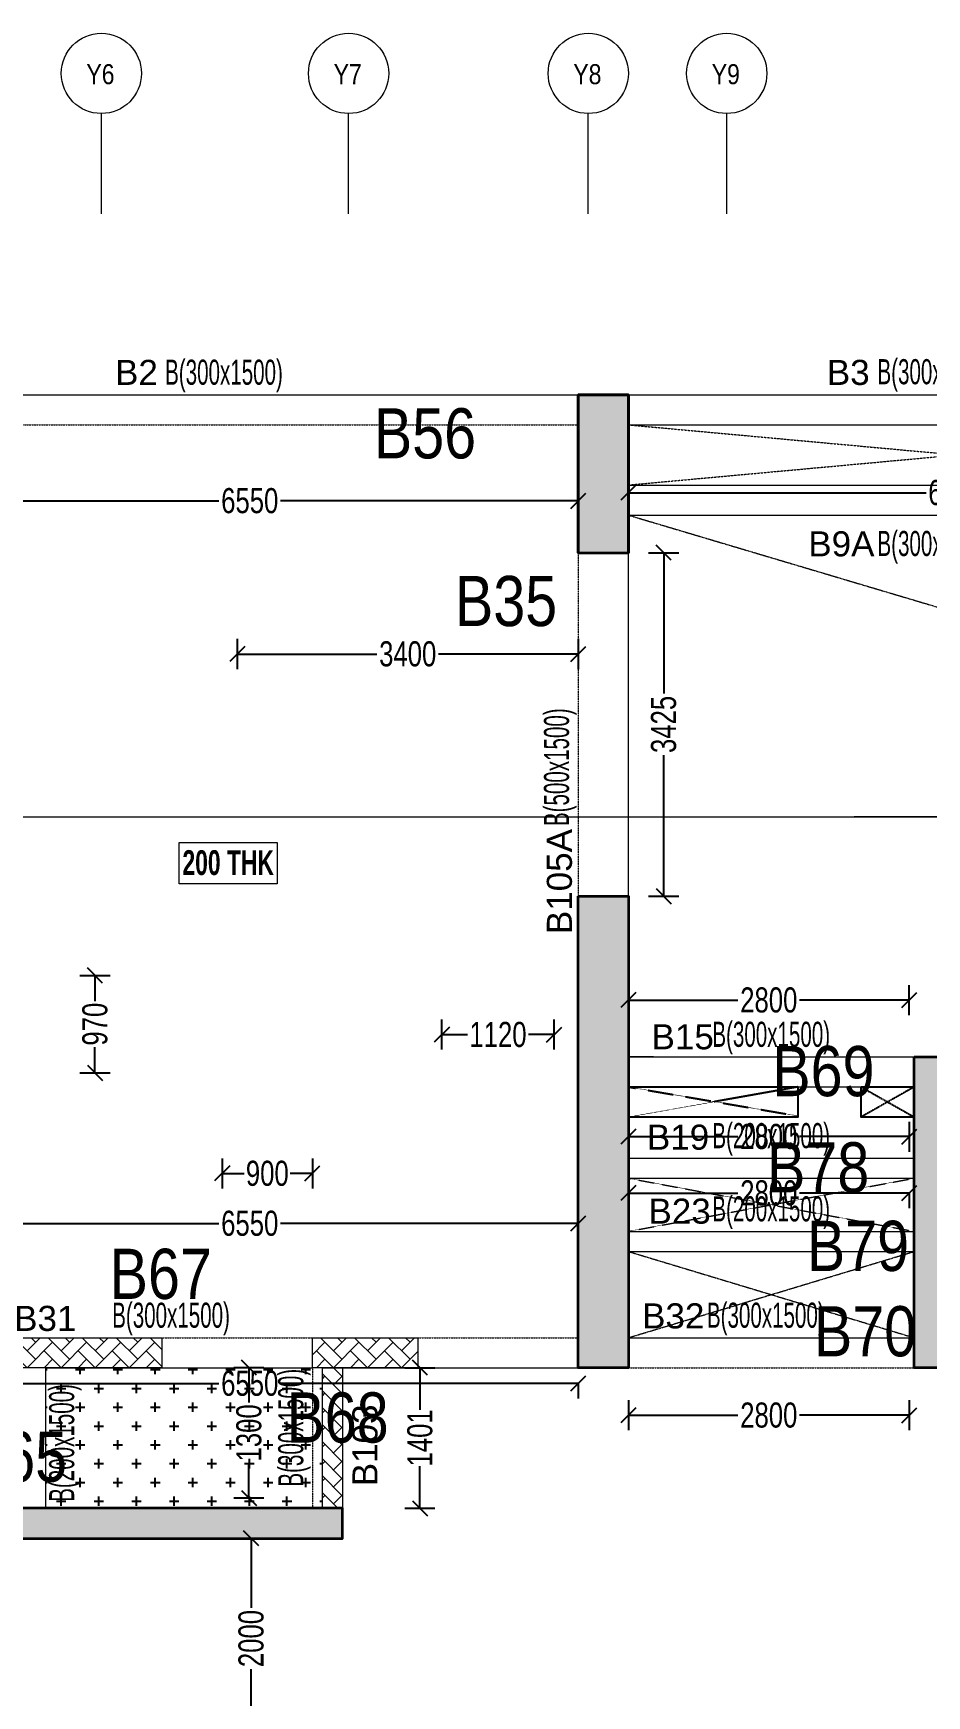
# Model space of a CAD drawing. Header units: millimetres. Extents: x -4 to 69440, y 27 to 29451.
# Drawn here: x 11589 to 20498, y 12879 to 29451 of the extents above; entities that cross this region are included whole.
import ezdxf
from ezdxf.enums import TextEntityAlignment as Align

# ---------------------------------------------------------------- set-up
doc = ezdxf.new("R2010")
doc.units = ezdxf.units.MM
for name, pattern in [('ACAD_ISO04W100', [30, 24, -3, 0, -3]), ('Grid Line', [2222.5, 1270, -317.5, 317.5, -317.5]), ('HIDDEN', [0.375, 0.25, -0.125])]:
    doc.linetypes.add(name, pattern=pattern)
for name, color, linetype, lineweight in [('A-ANNO-TAGS-SECT', 4, 'ACAD_ISO04W100', 25), ('A-FLOR-IDEN', 11, 'Continuous', 9), ('A-GRIDS', 8, 'Continuous', 9), ('A-HIDD-ABVE', 8, 'HIDDEN', 20), ('S-BEAM', 7, 'Continuous', 18), ('S-BEAM-IDEN', 2, 'Continuous', 9), ('S-COL HATCH', 9, 'Continuous', 0), ('S-COLS', 5, 'Continuous', 35), ('S-GRIDS', 8, 'Continuous', 9), ('S-WALL', 4, 'Continuous', 18)]:
    doc.layers.add(name, color=color, linetype=linetype, lineweight=lineweight)
for name, color, linetype in [('Abhinav working', 6, 'Continuous'), ('Beam Nos', 7, 'Continuous'), ('CUTOUT', 4, 'Continuous'), ('SUNK SLAB', 8, 'Continuous')]:
    doc.layers.add(name, color=color, linetype=linetype)
doc.styles.add('Arial Narrow', font='ARIALN.TTF', dxfattribs={"height": 400})
doc.styles.add('Dim.s & Anno.(Misc.)', font='ARIALN.TTF')
doc.styles.add('SC-BBS1', font='SansSerif')
doc.styles.add('SOBHA', font='swisscl.ttf')
doc.styles.add('Swis721 LtCn BT', font='swisscl.ttf', dxfattribs={"width": 0.9, "height": 233.355162})
doc.styles.add('Swis721 LtCn BT_B', font='', dxfattribs={"width": 0.9, "height": 246.918336})
doc.styles.get('Swis721 LtCn BT_B').set_extended_font_data('Swis721 LtCn BT', bold=True)
doc.dimstyles.new('S-100', dxfattribs={"dimscale": 100, "dimtxt": 2.5, "dimasz": 1.5, "dimexe": 1.5, "dimexo": 1.5, "dimgap": 0.1, "dimtad": 0, "dimdec": 0, "dimrnd": 0.0005, "dimzin": 0, "dimdsep": 46, "dimtxsty": 'SOBHA', "dimblk": 'OBLIQUE', "dimcen": 0.09, "dimclrd": 8, "dimclre": 8, "dimclrt": 6, "dimadec": 0, "dimazin": 0, "dimtfac": 1, "dimtdec": 0, "dimtofl": 0, "dimtmove": 0, "dimatfit": 3, "dimfxl": 1.5, "dimfxlon": 1, "dimtolj": 1, "dimtzin": 0, "dimlwd": -1, "dimlwe": -1, "dimarcsym": 0})
pattern_1 = [(45, (-31789949.04, 20738732.18), (0, 169.7056275), [360, -120]), (135, (-31789864.19, 20738817.03), (1e-14, 169.7056275), [360, -120])]

# ---------------------------------------------------------------- blocks, each defined once
blk = doc.blocks.new('*U11')
at = {"lineweight": 20, "ltscale": 50}
blk.add_line((-5, 0), (-397.5, 0), dxfattribs=at)
at = {"color": 7, "style": 'Dim.s & Anno.(Misc.)'}
blk.add_attdef('SECTION-LETTER', text='', height=3, dxfattribs=at).set_placement((0, 0), align=Align.MIDDLE_CENTER)
blk = doc.blocks.new('*U10')
at = {"lineweight": 20, "ltscale": 50}
blk.add_line((-5, 0), (-225.54, 0), dxfattribs=at)
at = {"color": 7, "style": 'Dim.s & Anno.(Misc.)'}
blk.add_attdef('SECTION-LETTER', text='', height=3, dxfattribs=at).set_placement((0, 0), align=Align.MIDDLE_CENTER)
blk = doc.blocks.new('Grid - Type 1 Structural-6743905-11TH FLOOR LVL')
at = {"layer": 'A-GRIDS'}
blk.add_circle((0, 0), 4, dxfattribs=at)
blk = doc.blocks.new('A$Cf2260b48')
at = {"layer": 'S-GRIDS', "linetype": 'Grid Line'}
for p, q in [((-100, 18003), (-100, 19003)), ((2365, 18003), (2365, 19003)), ((4755, 18003), (4755, 19003)), ((6135, 18003), (6135, 19003))]:
    blk.add_line(p, q, dxfattribs=at)
at = {"layer": 'A-GRIDS', "xscale": 99.99999999999991, "yscale": 99.99999999999991, "zscale": 99.99999999999991}
for p in [(-100, 19403), (2365, 19403), (4755, 19403), (6135, 19403)]:
    blk.add_blockref('Grid - Type 1 Structural-6743905-11TH FLOOR LVL', p, dxfattribs=at)
at = {"layer": 'A-GRIDS', "lineweight": 18, "char_height": 200, "width": 352.74, "attachment_point": 1, "style": 'Arial Narrow'}
for s, insert in [('Y6', (-249, 19495)), ('Y7', (2216, 19495)), ('Y8', (4606, 19495)), ('Y9', (5986, 19495))]:
    blk.add_mtext(s, dxfattribs=dict(at, insert=insert))
blk = doc.blocks.new('A$Cfa8a0a46')
at = {"layer": 'CUTOUT', "color": 8, "linetype": 'HIDDEN'}
for p, q in [((11520, 3100), (9830, 2800)), ((9830, 3100), (11520, 2811)), ((12680, 3100), (12150, 2800)), ((12150, 3100), (12680, 2800))]:
    blk.add_line(p, q, dxfattribs=at)
at = {"layer": 'CUTOUT'}
for points in [[(9830, 3100), (11520, 3100), (11520, 2800), (9830, 2800)], [(12150, 3100), (12680, 3100), (12680, 2800), (12150, 2800)]]:
    blk.add_lwpolyline(points, close=True, dxfattribs=at)
blk = doc.blocks.new('_OBLIQUE')
at = {"color": 0, "linetype": 'ByBlock'}
blk.add_line((-0.5, -0.5), (0.5, 0.5), dxfattribs=at)
blk = doc.blocks.new('*D235')
at = {"layer": 'Abhinav working', "color": 8, "transparency": 16777216}
for p, q in [((17523, 25021), (17523, 24721)), ((17523, 24871), (20491, 24871)), ((24073, 24871), (21105, 24871)), ((24073, 25021), (24073, 24721))]:
    blk.add_line(p, q, dxfattribs=at)
at = {"layer": 'Defpoints', "color": 0, "transparency": 16777216}
for p in [(17523, 25399), (24073, 25399), (24073, 24871)]:
    blk.add_point(p, dxfattribs=at)
at = {"layer": 'Abhinav working', "color": 8, "transparency": 16777216, "xscale": 150, "yscale": 150, "zscale": 150, "rotation": 180}
blk.add_blockref('_OBLIQUE', (17523, 24871), dxfattribs=at)
at = {"layer": 'Abhinav working', "color": 8, "transparency": 16777216, "xscale": 150, "yscale": 150, "zscale": 150}
blk.add_blockref('_OBLIQUE', (24073, 24871), dxfattribs=at)
at = {"layer": 'Abhinav working', "color": 6, "transparency": 16777216, "insert": (20798, 24871), "char_height": 250, "attachment_point": 5, "style": 'SOBHA'}
blk.add_mtext('\\A1;6550', dxfattribs=at)
blk = doc.blocks.new('*D236')
at = {"layer": 'Abhinav working', "color": 8, "transparency": 16777216}
for p, q in [((10473, 24940), (10473, 24640)), ((17023, 24940), (17023, 24640)), ((10473, 24790), (13441, 24790)), ((17023, 24790), (14055, 24790))]:
    blk.add_line(p, q, dxfattribs=at)
at = {"layer": 'Defpoints', "color": 0, "transparency": 16777216}
for p in [(10473, 25399), (17023, 25399), (17023, 24790)]:
    blk.add_point(p, dxfattribs=at)
at = {"layer": 'Abhinav working', "color": 8, "transparency": 16777216, "xscale": 150, "yscale": 150, "zscale": 150, "rotation": 180}
blk.add_blockref('_OBLIQUE', (10473, 24790), dxfattribs=at)
at = {"layer": 'Abhinav working', "color": 8, "transparency": 16777216, "xscale": 150, "yscale": 150, "zscale": 150}
blk.add_blockref('_OBLIQUE', (17023, 24790), dxfattribs=at)
at = {"layer": 'Abhinav working', "color": 6, "transparency": 16777216, "insert": (13748, 24790), "char_height": 250, "attachment_point": 5, "style": 'SOBHA'}
blk.add_mtext('\\A1;6550', dxfattribs=at)
blk = doc.blocks.new('*D238')
at = {"layer": 'Abhinav working', "color": 8, "transparency": 16777216}
for p, q in [((10473, 17437), (10473, 17737)), ((17023, 17437), (17023, 17737)), ((10473, 17587), (13441, 17587)), ((17023, 17587), (14055, 17587))]:
    blk.add_line(p, q, dxfattribs=at)
at = {"layer": 'Defpoints', "color": 0, "transparency": 16777216}
for p in [(17023, 17587), (10473, 16649), (17023, 16649)]:
    blk.add_point(p, dxfattribs=at)
at = {"layer": 'Abhinav working', "color": 8, "transparency": 16777216, "xscale": 150, "yscale": 150, "zscale": 150, "rotation": 180}
blk.add_blockref('_OBLIQUE', (10473, 17587), dxfattribs=at)
at = {"layer": 'Abhinav working', "color": 8, "transparency": 16777216, "xscale": 150, "yscale": 150, "zscale": 150}
blk.add_blockref('_OBLIQUE', (17023, 17587), dxfattribs=at)
at = {"layer": 'Abhinav working', "color": 6, "transparency": 16777216, "insert": (13748, 17587), "char_height": 250, "attachment_point": 5, "style": 'SOBHA'}
blk.add_mtext('\\A1;6550', dxfattribs=at)
blk = doc.blocks.new('*D239')
at = {"layer": 'Abhinav working', "color": 8, "transparency": 16777216}
for p, q in [((13890, 16149), (13590, 16149)), ((13740, 16149), (13740, 15803)), ((13740, 14849), (13740, 15195)), ((13890, 14849), (13590, 14849))]:
    blk.add_line(p, q, dxfattribs=at)
at = {"layer": 'Defpoints', "color": 0, "transparency": 16777216}
for p in [(13740, 16149), (14173, 16149), (14173, 14849, 0)]:
    blk.add_point(p, dxfattribs=at)
at = {"layer": 'Abhinav working', "color": 8, "transparency": 16777216, "xscale": 150, "yscale": 150, "zscale": 150}
for p, rotation in [((13740, 16149), 90), ((13740, 14849), 270)]:
    blk.add_blockref('_OBLIQUE', p, dxfattribs=dict(at, rotation=rotation))
at = {"layer": 'Abhinav working', "color": 6, "transparency": 16777216, "insert": (13740, 15499), "char_height": 250, "attachment_point": 5, "rotation": 90, "style": 'SOBHA'}
blk.add_mtext('\\A1;1300', dxfattribs=at)
blk = doc.blocks.new('*D240')
at = {"layer": 'Abhinav working', "color": 8, "transparency": 16777216}
for p, q in [((17523, 18599), (17523, 18302)), ((20323, 18599), (20323, 18302)), ((17523, 18452), (18616, 18452)), ((20323, 18452), (19230, 18452))]:
    blk.add_line(p, q, dxfattribs=at)
at = {"layer": 'Defpoints', "color": 0, "transparency": 16777216}
for p in [(17523, 18749, 0), (20323, 18749, 0), (20323, 18452)]:
    blk.add_point(p, dxfattribs=at)
at = {"layer": 'Abhinav working', "color": 8, "transparency": 16777216, "xscale": 150, "yscale": 150, "zscale": 150, "rotation": 180}
blk.add_blockref('_OBLIQUE', (17523, 18452), dxfattribs=at)
at = {"layer": 'Abhinav working', "color": 8, "transparency": 16777216, "xscale": 150, "yscale": 150, "zscale": 150}
blk.add_blockref('_OBLIQUE', (20323, 18452), dxfattribs=at)
at = {"layer": 'Abhinav working', "color": 6, "transparency": 16777216, "insert": (18923, 18452), "char_height": 250, "attachment_point": 5, "style": 'SOBHA'}
blk.add_mtext('\\A1;2800', dxfattribs=at)
blk = doc.blocks.new('*D241')
at = {"layer": 'Abhinav working', "color": 8, "transparency": 16777216}
for p, q in [((17523, 15825), (17523, 15525)), ((20323, 15825), (20323, 15525)), ((17523, 15675), (18616, 15675)), ((20323, 15675), (19230, 15675))]:
    blk.add_line(p, q, dxfattribs=at)
at = {"layer": 'Defpoints', "color": 0, "transparency": 16777216}
for p in [(17523, 16149, 0), (20323, 16149, 0), (20323, 15675)]:
    blk.add_point(p, dxfattribs=at)
at = {"layer": 'Abhinav working', "color": 8, "transparency": 16777216, "xscale": 150, "yscale": 150, "zscale": 150, "rotation": 180}
blk.add_blockref('_OBLIQUE', (17523, 15675), dxfattribs=at)
at = {"layer": 'Abhinav working', "color": 8, "transparency": 16777216, "xscale": 150, "yscale": 150, "zscale": 150}
blk.add_blockref('_OBLIQUE', (20323, 15675), dxfattribs=at)
at = {"layer": 'Abhinav working', "color": 6, "transparency": 16777216, "insert": (18923, 15675), "char_height": 250, "attachment_point": 5, "style": 'SOBHA'}
blk.add_mtext('\\A1;2800', dxfattribs=at)
blk = doc.blocks.new('*D293')
at = {"layer": 'Abhinav working', "color": 8, "transparency": 16777216}
for p, q in [((13612, 14449), (13912, 14449)), ((13762, 14449), (13762, 13755)), ((13762, 12449), (13762, 13142)), ((13612, 12449), (13912, 12449))]:
    blk.add_line(p, q, dxfattribs=at)
at = {"layer": 'Defpoints', "color": 0, "transparency": 16777216}
for p in [(11969, 14449, 0), (13762, 14449), (11969, 12449)]:
    blk.add_point(p, dxfattribs=at)
at = {"layer": 'Abhinav working', "color": 8, "transparency": 16777216, "xscale": 150, "yscale": 150, "zscale": 150}
for p, rotation in [((13762, 14449), 90), ((13762, 12449), 270)]:
    blk.add_blockref('_OBLIQUE', p, dxfattribs=dict(at, rotation=rotation))
at = {"layer": 'Abhinav working', "color": 6, "transparency": 16777216, "insert": (13762, 13449), "char_height": 250, "attachment_point": 5, "rotation": 90, "style": 'SOBHA'}
blk.add_mtext('\\A1;2000', dxfattribs=at)
blk = doc.blocks.new('*D323')
at = {"layer": 'Abhinav working', "color": 8, "transparency": 16777216}
for p, q in [((10473, 15998), (10473, 15841)), ((10473, 15991), (13441, 15992)), ((17023, 15992), (14055, 15992)), ((17023, 15999), (17023, 15842))]:
    blk.add_line(p, q, dxfattribs=at)
at = {"layer": 'Defpoints', "color": 0, "transparency": 16777216}
for p in [(10473, 16148), (17023, 16149), (17023, 15992)]:
    blk.add_point(p, dxfattribs=at)
at = {"layer": 'Abhinav working', "color": 8, "transparency": 16777216, "xscale": 150, "yscale": 150, "zscale": 150}
for p, rotation in [((10473, 15991), 180.0068209729485), ((17023, 15992), 0.0068209729485292)]:
    blk.add_blockref('_OBLIQUE', p, dxfattribs=dict(at, rotation=rotation))
at = {"layer": 'Abhinav working', "color": 6, "transparency": 16777216, "insert": (13748, 15992), "char_height": 250, "attachment_point": 5, "rotation": 0.0068, "style": 'SOBHA'}
blk.add_mtext('\\A1;6550', dxfattribs=at)
blk = doc.blocks.new('*D325')
at = {"layer": 'Abhinav working', "color": 8, "transparency": 16777216}
for p, q in [((15295, 16149), (15595, 16149)), ((15445, 16149), (15445, 15730)), ((15445, 14748), (15445, 15167)), ((15295, 14748), (15595, 14748))]:
    blk.add_line(p, q, dxfattribs=at)
at = {"layer": 'Defpoints', "color": 0, "transparency": 16777216}
for p in [(14673, 16149), (15445, 16149), (14673, 14748)]:
    blk.add_point(p, dxfattribs=at)
at = {"layer": 'Abhinav working', "color": 8, "transparency": 16777216, "xscale": 150, "yscale": 150, "zscale": 150}
for p, rotation in [((15445, 16149), 90), ((15445, 14748), 270)]:
    blk.add_blockref('_OBLIQUE', p, dxfattribs=dict(at, rotation=rotation))
at = {"layer": 'Abhinav working', "color": 6, "transparency": 16777216, "insert": (15445, 15449), "char_height": 250, "attachment_point": 5, "rotation": 90, "style": 'SOBHA'}
blk.add_mtext('\\A1;1401', dxfattribs=at)
blk = doc.blocks.new('*D326')
at = {"layer": 'Abhinav working', "color": 8, "transparency": 16777216}
for p, q in [((17523, 19663), (17523, 19963)), ((20323, 19663), (20323, 19963)), ((17523, 19813), (18616, 19813)), ((20323, 19813), (19230, 19813))]:
    blk.add_line(p, q, dxfattribs=at)
at = {"layer": 'Defpoints', "color": 0, "transparency": 16777216}
for p in [(20323, 19813), (17523, 18949), (20323, 18949)]:
    blk.add_point(p, dxfattribs=at)
at = {"layer": 'Abhinav working', "color": 8, "transparency": 16777216, "xscale": 150, "yscale": 150, "zscale": 150, "rotation": 180}
blk.add_blockref('_OBLIQUE', (17523, 19813), dxfattribs=at)
at = {"layer": 'Abhinav working', "color": 8, "transparency": 16777216, "xscale": 150, "yscale": 150, "zscale": 150}
blk.add_blockref('_OBLIQUE', (20323, 19813), dxfattribs=at)
at = {"layer": 'Abhinav working', "color": 6, "transparency": 16777216, "insert": (18923, 19813), "char_height": 250, "attachment_point": 5, "style": 'SOBHA'}
blk.add_mtext('\\A1;2800', dxfattribs=at)
blk = doc.blocks.new('*D330')
at = {"layer": 'Abhinav working', "color": 8, "transparency": 16777216}
for p, q in [((17523, 17890), (17523, 17740)), ((17523, 17890), (18616, 17890)), ((20323, 17890), (19230, 17890)), ((20323, 17890), (20323, 17740))]:
    blk.add_line(p, q, dxfattribs=at)
at = {"layer": 'Defpoints', "color": 0, "transparency": 16777216}
for p in [(17523, 18039), (20323, 18039), (20323, 17890)]:
    blk.add_point(p, dxfattribs=at)
at = {"layer": 'Abhinav working', "color": 8, "transparency": 16777216, "xscale": 150, "yscale": 150, "zscale": 150}
for p, rotation in [((17523, 17890), 180.0001620192223), ((20323, 17890), 0.0001620192224118)]:
    blk.add_blockref('_OBLIQUE', p, dxfattribs=dict(at, rotation=rotation))
at = {"layer": 'Abhinav working', "color": 6, "transparency": 16777216, "insert": (18923, 17890), "char_height": 250, "attachment_point": 5, "rotation": 0.0002, "style": 'SOBHA'}
blk.add_mtext('\\A1;2800', dxfattribs=at)
blk = doc.blocks.new('*D342')
at = {"layer": 'Abhinav working', "color": 8, "transparency": 16777216}
for p, q in [((12055, 20058), (12355, 20058)), ((12205, 20058), (12205, 19802)), ((12205, 19088), (12205, 19344)), ((12055, 19088), (12355, 19088))]:
    blk.add_line(p, q, dxfattribs=at)
at = {"layer": 'Defpoints', "color": 0, "transparency": 16777216}
for p in [(10473, 20058), (10473, 19088), (12205, 19088)]:
    blk.add_point(p, dxfattribs=at)
at = {"layer": 'Abhinav working', "color": 8, "transparency": 16777216, "xscale": 150, "yscale": 150, "zscale": 150}
for p, rotation in [((12205, 20058), 90), ((12205, 19088), 270)]:
    blk.add_blockref('_OBLIQUE', p, dxfattribs=dict(at, rotation=rotation))
at = {"layer": 'Abhinav working', "color": 6, "transparency": 16777216, "insert": (12205, 19573), "char_height": 250, "attachment_point": 5, "rotation": 90, "style": 'SOBHA'}
blk.add_mtext('\\A1;970', dxfattribs=at)
blk = doc.blocks.new('*D346')
at = {"layer": 'Abhinav working', "color": 8, "transparency": 16777216}
for p, q in [((13473, 18235), (13473, 17935)), ((14373, 18235), (14373, 17935)), ((13473, 18085), (13694, 18085)), ((14373, 18085), (14152, 18085))]:
    blk.add_line(p, q, dxfattribs=at)
at = {"layer": 'Defpoints', "color": 0, "transparency": 16777216}
for p in [(13473, 18948), (14373, 18948), (14373, 18085)]:
    blk.add_point(p, dxfattribs=at)
at = {"layer": 'Abhinav working', "color": 8, "transparency": 16777216, "xscale": 150, "yscale": 150, "zscale": 150}
for p, rotation in [((13473, 18085), 179.9999361317253), ((14373, 18085), 359.9999361317253)]:
    blk.add_blockref('_OBLIQUE', p, dxfattribs=dict(at, rotation=rotation))
at = {"layer": 'Abhinav working', "color": 6, "transparency": 16777216, "insert": (13923, 18085), "char_height": 250, "attachment_point": 5, "rotation": 359.9999, "style": 'SOBHA'}
blk.add_mtext('\\A1;900', dxfattribs=at)
blk = doc.blocks.new('*D347')
at = {"layer": 'Abhinav working', "color": 8, "transparency": 16777216}
for p, q in [((15663, 19319), (15663, 19619)), ((16783, 19319), (16783, 19619)), ((15663, 19469), (15919, 19469)), ((16783, 19469), (16527, 19469))]:
    blk.add_line(p, q, dxfattribs=at)
at = {"layer": 'Defpoints', "color": 0, "transparency": 16777216}
for p in [(16783, 19469), (15663, 18848), (16783, 18848)]:
    blk.add_point(p, dxfattribs=at)
at = {"layer": 'Abhinav working', "color": 8, "transparency": 16777216, "xscale": 150, "yscale": 150, "zscale": 150, "rotation": 180}
blk.add_blockref('_OBLIQUE', (15663, 19469), dxfattribs=at)
at = {"layer": 'Abhinav working', "color": 8, "transparency": 16777216, "xscale": 150, "yscale": 150, "zscale": 150}
blk.add_blockref('_OBLIQUE', (16783, 19469), dxfattribs=at)
at = {"layer": 'Abhinav working', "color": 6, "transparency": 16777216, "insert": (16223, 19469), "char_height": 250, "attachment_point": 5, "style": 'SOBHA'}
blk.add_mtext('\\A1;1120', dxfattribs=at)
blk = doc.blocks.new('*D413')
at = {"layer": 'Abhinav working', "color": 8, "transparency": 16777216}
for p, q in [((13623, 23413), (13623, 23113)), ((17023, 23413), (17023, 23113)), ((13623, 23263), (15016, 23263)), ((17023, 23263), (15630, 23263))]:
    blk.add_line(p, q, dxfattribs=at)
at = {"layer": 'Defpoints', "color": 0, "transparency": 16777216}
for p in [(13623, 24299), (17023, 24299), (17023, 23263)]:
    blk.add_point(p, dxfattribs=at)
at = {"layer": 'Abhinav working', "color": 8, "transparency": 16777216, "xscale": 150, "yscale": 150, "zscale": 150, "rotation": 180}
blk.add_blockref('_OBLIQUE', (13623, 23263), dxfattribs=at)
at = {"layer": 'Abhinav working', "color": 8, "transparency": 16777216, "xscale": 150, "yscale": 150, "zscale": 150}
blk.add_blockref('_OBLIQUE', (17023, 23263), dxfattribs=at)
at = {"layer": 'Abhinav working', "color": 6, "transparency": 16777216, "insert": (15323, 23263), "char_height": 250, "attachment_point": 5, "style": 'SOBHA'}
blk.add_mtext('\\A1;3400', dxfattribs=at)
blk = doc.blocks.new('*D438')
at = {"layer": 'Abhinav working', "color": 8, "transparency": 16777216}
for p, q in [((17725, 24273), (18025, 24273)), ((17875, 24273), (17875, 22868)), ((17875, 20849), (17875, 22255)), ((17725, 20849), (18025, 20849))]:
    blk.add_line(p, q, dxfattribs=at)
at = {"layer": 'Defpoints', "color": 0, "transparency": 16777216}
for p in [(17523, 24273, 0), (17875, 24273), (17523, 20849, 0)]:
    blk.add_point(p, dxfattribs=at)
at = {"layer": 'Abhinav working', "color": 8, "transparency": 16777216, "xscale": 150, "yscale": 150, "zscale": 150}
for p, rotation in [((17875, 24273), 89.99978320151752), ((17875, 20849), 269.9997832015175)]:
    blk.add_blockref('_OBLIQUE', p, dxfattribs=dict(at, rotation=rotation))
at = {"layer": 'Abhinav working', "color": 6, "transparency": 16777216, "insert": (17875, 22561), "char_height": 250, "attachment_point": 5, "rotation": 89.9998, "style": 'SOBHA'}
blk.add_mtext('\\A1;3425', dxfattribs=at)

msp = doc.modelspace()

# ---------------------------------------------------------------- hatches: boundary and pattern name
at = {"layer": 'S-COL HATCH', "transparency": 33554687}
h = msp.add_hatch(color=256, dxfattribs=at)
h.dxf.hatch_style = 1
h.paths.add_polyline_path([(17522.8, 25847.6), (17022.8, 25847.6), (17022.8, 24272.2), (17522.8, 24272.2)])
h = msp.add_hatch(color=256, dxfattribs=at)
h.dxf.hatch_style = 1
h.paths.add_polyline_path([(17022.8, 20847.6), (17522.8, 20847.6), (17522.8, 16147.6), (17022.8, 16147.6)])
h = msp.add_hatch(color=256, dxfattribs=at)
h.dxf.hatch_style = 1
h.paths.add_polyline_path([(20372.8, 16147.6), (20672.8, 16147.6), (20672.8, 19247.6), (20372.8, 19247.6)])
at = {"layer": 'S-COL HATCH'}
h = msp.add_hatch(dxfattribs=at)
h.set_pattern_fill('AR-HBONE', color=256, scale=30)
h.set_pattern_definition(pattern_1)
h.paths.add_polyline_path([(12872.8, 16447.6), (11273, 16447.6), (11273, 16147.6), (12872.8, 16147.6)])
h = msp.add_hatch(dxfattribs=at)
h.set_pattern_fill('AR-HBONE', color=256, scale=30)
h.set_pattern_definition(pattern_1)
h.paths.add_polyline_path([(14372.8, 16447.6), (14372.8, 16147.6), (15422.8, 16147.6), (15422.8, 16447.6)])
h = msp.add_hatch(dxfattribs=at)
h.set_pattern_fill('AR-HBONE', color=256, scale=30)
h.set_pattern_definition(pattern_1)
h.paths.add_polyline_path([(14672.8, 16147.6), (14472.8, 16147.6), (14472.8, 14747.6), (14672.8, 14747.6)])
at = {"layer": 'S-COL HATCH', "transparency": 33554687}
h = msp.add_hatch(color=256, dxfattribs=at)
h.dxf.hatch_style = 1
h.paths.add_polyline_path([(14672.8, 14747.6), (14472.8, 14747.6), (10282.9, 14747.6), (10282.9, 14447.6), (14672.8, 14447.6)])
h.paths.add_polyline_path([(10282.9, 14747.6), (9983.2, 14747.6), (9983.2, 14447.6), (10282.9, 14447.6)])
at = {"layer": 'SUNK SLAB'}
h = msp.add_hatch(dxfattribs=at)
h.set_pattern_fill('CROSS', color=8, scale=750, style=0)
h.set_pattern_definition([(0, (-31349615.45, 21120379.5), (187.5, 187.5), [93.75, -281.25]), (90, (-31349568.57, 21120332.62), (-187.5, 187.5), [93.75, -281.25])])
h.paths.add_polyline_path([(11712.8, 16147.6), (11712.8, 14747.6), (14472.8, 14747.6), (14472.8, 16147.6)])
h.paths.add_polyline_path([(12139.5, 14749.4), (12139.5, 16022.6), (11612.3, 16022.6), (11612.3, 14749.4)], flags=9)

# ---------------------------------------------------------------- linework, layer by layer
at = {"layer": 'A-FLOR-IDEN', "color": 8, "flags": 128}
msp.add_lwpolyline([(14021.8, 21385.4), (14021.8, 20973.5), (13044.3, 20973.5), (13044.3, 21385.4)], close=True, dxfattribs=at)
at = {"layer": 'A-HIDD-ABVE', "linetype": 'HIDDEN'}
for p, q in [((17522.8, 25547.6, 0), (24072.8, 24947.6, 0)), ((17522.8, 24947.6, 0), (24072.8, 25547.6)), ((17522.8, 24647.6, 0), (41522.8, 17507.6)), ((20372.8, 18947.6), (20372.8, 18947.6)), ((17522.8, 18037.6, 0), (20322.8, 17516.9)), ((17522.8, 17507.6, 0), (20372.8, 18037.6)), ((17522.8, 17307.6, 0), (20372.8, 16447.6, 0)), ((17522.8, 16447.6, 0), (20372.8, 17307.6))]:
    msp.add_line(p, q, dxfattribs=at)
at = {"layer": 'S-BEAM'}
for p, q in [((10472.8, 25847.6), (17022.8, 25847.6, 0)), ((17522.8, 25847.6, 0), (24072.8, 25847.6, 0)), ((17522.8, 25547.6, 0), (24072.8, 25547.6)), ((17522.8, 24947.6, 0), (24072.8, 24947.6, 0)), ((17522.8, 24647.6, 0), (24072.8, 24647.6)), ((17522.8, 20847.6, 0), (17522.8, 24312.5, 0)), ((17772.8, 19247.6, 0), (17522.8, 19247.6, 0)), ((17522.8, 19247.6, 0), (20372.8, 19247.6, 0)), ((17522.8, 18947.6, 0), (20372.8, 18947.6, 0)), ((20372.8, 18947.6, 0), (20372.8, 18947.6, 0)), ((17522.8, 18237.6), (20372.8, 18237.6)), ((17522.8, 18037.6), (20372.8, 18037.6)), ((17522.8, 17507.7, 0), (20372.8, 17507.6, 0)), ((17522.8, 17307.6, 0), (20372.8, 17307.6)), ((17522.8, 16447.6), (20372.8, 16447.6, 0)), ((11712.8, 16147.6), (14372.8, 16147.6)), ((11712.8, 16147.6), (11712.8, 14747.6)), ((14672.8, 16147.6), (17022.8, 16147.6, 0))]:
    msp.add_line(p, q, dxfattribs=at)
at = {"layer": 'S-BEAM', "linetype": 'HIDDEN'}
for p, q in [((10472.8, 25547.6), (17022.8, 25547.6, 0)), ((17022.8, 24272.2, 0), (17022.8, 20847.6)), ((10472.8, 16447.6), (17022.8, 16447.6, 0)), ((14372.8, 16147.6, 0), (14372.8, 14747.6, 0)), ((14672.8, 16147.6, 0), (14672.8, 14747.6, 0)), ((17522.8, 16147.6, 0), (20372.8, 16147.6, 0))]:
    msp.add_line(p, q, dxfattribs=at)
at = {"layer": 'S-BEAM', "color": 5, "elevation": 0}
for points in [[(11273, 16447.6), (12872.8, 16447.6), (12872.8, 16147.6), (11273, 16147.6)], [(14372.8, 16447.6), (15422.8, 16447.6), (15422.8, 16147.6), (14372.8, 16147.6)], [(14472.8, 16147.6), (14672.8, 16147.6), (14672.8, 14747.6), (14472.8, 14747.6)]]:
    msp.add_lwpolyline(points, close=True, dxfattribs=at)
at = {"layer": 'S-COLS', "elevation": 0}
for points in [[(17022.8, 24272.2), (17022.8, 25847.6), (17522.8, 25847.6), (17522.8, 24272.2)], [(17522.8, 20847.6), (17522.8, 16147.6), (17022.8, 16147.6), (17022.8, 20847.6)], [(9983.2, 14447.6), (14672.8, 14447.6), (14672.8, 14747.6), (9983.2, 14747.6)]]:
    msp.add_lwpolyline(points, dxfattribs=at)
for points in [[(17522.8, 25847.6), (17022.8, 25847.6), (17022.8, 24272.2), (17522.8, 24272.2)], [(17022.8, 20847.6), (17522.8, 20847.6), (17522.8, 16147.6), (17022.8, 16147.6)], [(20372.8, 19247.6), (20672.8, 19247.6), (20672.8, 16147.6), (20372.8, 16147.6)]]:
    msp.add_lwpolyline(points, close=True, dxfattribs=at)

# ---------------------------------------------------------------- block references
at = {"layer": 'A-ANNO-TAGS-SECT', "yscale": 99.63369610839109, "zscale": 99.63369610839109}
for name, p, xscale in [('*U10', (2370.1, 21640.2), -99.63369610839109), ('*U11', (59378.6, 21640.2), 99.63369610839109)]:
    msp.add_blockref(name, p, dxfattribs=dict(at, xscale=xscale))
at = {"layer": 'Beam Nos'}
msp.add_blockref('A$Cfa8a0a46', (7693.3, 15847.6), dxfattribs=at)
at = {"layer": 'S-WALL'}
msp.add_blockref('A$Cf2260b48', (12368.5, 9647.7), dxfattribs=at)

# ---------------------------------------------------------------- texts
at = {"layer": 'A-FLOR-IDEN', "color": 1, "insert": (13533, 21307.3), "char_height": 246.92, "width": 1155, "attachment_point": 2, "line_spacing_factor": 0.964267, "style": 'Swis721 LtCn BT_B'}
msp.add_mtext('200 THK', dxfattribs=at)
at = {"layer": 'Abhinav working', "char_height": 500, "attachment_point": 1, "style": 'Dim.s & Anno.(Misc.)'}
for s, insert in [('B56', (14985.8, 25712.8, 0)), ('B35', (15794.2, 24041.4, 0)), ('B69', (18958, 19355.3, 0)), ('B78', (18905.8, 18395.4, 0)), ('B79', (19302.6, 17612.9, 0)), ('B67', (12351.3, 17334.2, 0)), ('B70', (19373.3, 16761.9, 0)), ('B68', (14114, 15902.4, 0)), ('B65', (10908.1, 15511.5, 0))]:
    msp.add_mtext_dynamic_manual_height_columns(s, width=21149.247, gutter_width=5423.5, heights=[0], dxfattribs=dict(at, insert=insert))
at = {"layer": 'Beam Nos', "style": 'SC-BBS1'}
for s, p in [('B2', (12618.5, 25870.1)), ('B3', (19715.2, 25870.1)), ('B9A', (19647.1, 24161.2)), ('B15', (18064.5, 19247.6, 0)), ('B19', (18018.5, 18246.6)), ('B23', (18033.8, 17509.3, 0)), ('B31', (11709.4, 16440.3)), ('B32', (17970.4, 16465.3))]:
    msp.add_text(s, height=250, dxfattribs=at).set_placement(p, align=Align.BOTTOM_CENTER)
for s, p in [('B105A', (17035, 20994.5)), ('B103', (15096.6, 15374.6))]:
    msp.add_text(s, height=250, rotation=90, dxfattribs=at).set_placement(p, align=Align.BOTTOM_CENTER)
at = {"layer": 'S-BEAM-IDEN', "style": 'Swis721 LtCn BT', "width": 0.8}
for s, rotation, p in [('B(300x1500)', 360, (12904.3, 25947, 0)), ('B(300x1500)', 360, (20006.6, 25952.1, 0)), ('B(300x1500)', 360, (20006.6, 24239.9, 0)), ('B(500x1500)', 90, (16931.5, 21547.7, 0)), ('B(300x1500)', 360, (18360.3, 19347)), ('B(200x1500)', 360, (18360.3, 18337, 0)), ('B(200x1500)', 360, (18360.3, 17607, 0)), ('B(300x1500)', 360, (12376.5, 16547)), ('B(300x1500)', 360, (18306.3, 16547)), ('B(300x1500)', 90, (14281.5, 14963.4, 0)), ('B(200x1500)', 90, (11997.9, 14811.9))]:
    msp.add_text(s, height=250, rotation=rotation, dxfattribs=at).set_placement(p)

# ---------------------------------------------------------------- dimensions: what is measured, and where the dimension line sits
at = {"layer": 'Abhinav working'}
for base, p1, p2, picture, middle in [((17023, 24789.9), (10473, 25398.9, 0), (17023, 25398.9, 0), '*D236', (13748, 24789.9)), ((24073, 24871.2), (17523, 25398.9, 0), (24073, 25398.9, 0), '*D235', (20798, 24871.2)), ((20323, 18451.6), (17523, 18748.9, 0), (20323, 18748.9, 0), '*D240', (18923, 18451.6)), ((17023, 17586.6), (10473, 16648.9, 0), (17023, 16648.9, 0), '*D238', (13748, 17586.6))]:
    dim = msp.add_linear_dim(base=base, p1=p1, p2=p2, dimstyle='S-100', dxfattribs=at)
    dim.commit()
    dim.dimension.update_dxf_attribs({"geometry": picture, "text_midpoint": middle})
at = {"layer": 'Abhinav working', "color": 3}
for base, p1, p2, picture, middle in [((17023, 23263.2), (13623, 24298.9, 0), (17023, 24298.9), '*D413', (15323, 23263.2)), ((20323, 19812.8, 0), (17523, 18949, 0), (20323, 18949, 0), '*D326', (18923, 19812.8, 0))]:
    dim = msp.add_linear_dim(base=base, p1=p1, p2=p2, dimstyle='S-100', dxfattribs=at)
    dim.commit()
    dim.dimension.update_dxf_attribs({"geometry": picture, "text_midpoint": middle})
for p1, p2, distance, picture, middle in [((17522.981, 20848.9178, 0), (17522.9939, 24273.4424, 0), -352.263, '*D438', (17875.2505, 22561.1788)), ((10473, 20058.2, 0), (10473, 19088.2, 0), 1732.1, '*D342', (12205.1, 19573.2, 0)), ((15662.9, 18848.2, 0), (16783.1, 18848.2, 0), 620.5, '*D347', (16223, 19468.6, 0)), ((13473.1, 18948.2, 0), (14373.1, 18948.2, 0), -863.2, '*D346', (13923.1, 18084.9, 0)), ((17523, 18039, 0), (20323, 18039), -148.9, '*D330', (18923, 17890, 0)), ((10473, 16148.2, 0), (17023, 16149, 0), -156.8, '*D323', (13748, 15991.7, 0)), ((14673, 14748.2, 0), (14673, 16149, 0), -772.5, '*D325', (15445.5, 15448.6, 0))]:
    dim = msp.add_aligned_dim(p1=p1, p2=p2, distance=distance, dimstyle='S-100', dxfattribs=at)
    dim.commit()
    dim.dimension.update_dxf_attribs({"geometry": picture, "text_midpoint": middle})
at = {"layer": 'Abhinav working'}
for base, p1, p2, picture, middle in [((13739.9, 16148.9), (14173, 14848.9, 0), (14173, 16148.9, 0), '*D239', (13739.9, 15498.9)), ((13761.6, 14448.9), (11968.6, 12448.9, 0), (11968.6, 14448.9, 0), '*D293', (13761.6, 13448.9))]:
    dim = msp.add_linear_dim(base=base, p1=p1, p2=p2, angle=90, dimstyle='S-100', dxfattribs=at)
    dim.commit()
    dim.dimension.update_dxf_attribs({"geometry": picture, "text_midpoint": middle})
dim = msp.add_aligned_dim(p1=(17523, 16148.9, 0), p2=(20323, 16148.9, 0), distance=-473.8, dimstyle='S-100', dxfattribs=at)
dim.commit()
dim.dimension.update_dxf_attribs({"geometry": '*D241', "text_midpoint": (18923, 15675.1)})

doc.saveas('drawing.dxf')
